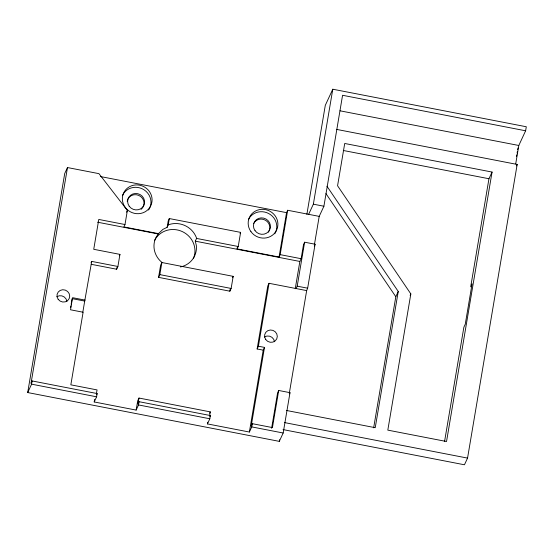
<?xml version="1.0" encoding="UTF-8"?>
<svg xmlns="http://www.w3.org/2000/svg" width="554" height="554" viewBox="0 0 554 554"><rect width="100%" height="100%" fill="white"/><g stroke="black" fill="none" stroke-linecap="round" stroke-linejoin="round"><path stroke-width="0.83" d="M515.719 163.845L518.8 145.48L525.621 130.792L526.3 126.755L332.781 89.215L325.295 105.336L306.874 214.343M271.612 428.29L277.596 392.862L278.704 390.473L289.998 392.668L283.177 433.006L279.299 441.365L27.7 392.557L64.714 173.527L67.484 167.55L98.937 173.651L127.378 210.416L124.989 224.536L123.881 226.925L158.437 233.629L162.959 229.349L167.128 227.334L168.236 224.945L169.316 218.553L240.609 232.382L238.227 246.502L237.119 248.891L279.057 257.021L280.165 254.632L287.664 210.264L319.201 216.379L323.91 206.227L342.573 95.281L525.621 130.792M67.484 167.55L31.024 383.333L32.132 380.944L97.137 393.555L96.59 396.809L94.201 401.955L136.139 410.085L138.528 404.939L139.075 401.698L210.368 415.542L209.821 418.776L207.438 423.907L249.376 432.037L251.758 426.912L252.305 423.678L272.436 427.584L278.704 390.473M27.7 392.557L31.585 384.171L32.132 380.944M70.621 307.512L70.898 305.898M71.168 304.284L72.124 298.641L84.707 301.078L91.694 261.398L117.905 266.481L119.948 254.383L93.737 249.3L98.778 219.446L124.989 224.536M82.795 312.373L84.707 301.078M94.201 401.955L94.63 399.42M91.265 264.313L116.631 269.23L116.901 267.617M96.41 393.679L97.047 389.912L70.836 384.829L83.107 312.227L70.524 309.783L72.567 297.685L85.15 300.123M136.139 410.085L137.711 400.805L138.985 398.042L210.285 411.871L209.647 415.645M158.569 277.367L160.612 265.262L161.886 262.52L233.186 276.349L231.136 288.447L229.862 291.196L158.569 277.367L159.843 274.618L161.886 262.52M167.128 227.334L168.208 220.942L169.316 218.553M138.985 398.042L137.967 404.088L139.075 401.698M207.438 423.907L207.729 422.217M229.862 291.196L230.27 288.772M237.119 248.891L237.534 246.398M257.132 348.978L258.406 346.229L264.493 347.393L263.219 350.149L257.132 348.978L267.762 286.051L269.036 283.302L306.66 290.601L307.65 288.191L315.081 244.224L304.631 242.195L303.516 244.584L301.134 258.704L299.859 261.453L295.247 288.745M258.406 346.229L269.036 283.302M249.376 432.037L263.219 350.149M279.057 257.021L286.55 212.653L287.664 210.264M264.493 347.393L251.204 426.054L252.305 423.678M296.085 288.551L297.2 286.162L304.631 242.195M308.64 214.336L313.356 204.177L332.781 89.215M279.299 441.365L279.569 439.751M289.292 393.382L306.66 290.601M314.367 244.951L319.201 216.379M373.659 427.833L395.812 296.729L398.25 291.473L326.929 186.186M398.25 291.473L375.231 427.695L286.508 410.479M410.833 293.911L387.814 430.133L446.531 441.517L492.063 172.059L344.713 143.472L337.566 185.763L410.833 293.911L410.147 295.4M444.578 441.393L463.878 327.192L465.263 324.201L472.077 283.863L470.692 286.854L488.96 178.748L492.063 172.059M516.536 156.512L516.827 154.808M517.111 153.105L517.401 151.401M517.692 149.698L517.976 147.994M283.039 429.592L464.446 464.785L467.548 458.096L517.173 164.434L336.721 129.421M289.5 393.873L289.998 392.668M314.333 246.031L315.081 244.224M91.057 262.776L91.694 261.398M126.547 212.21L127.378 210.416M119.311 255.754L119.948 254.383M116.631 269.23L117.905 266.481M161.775 262.277A21.426 20.387 24.9 0 1 155.84 237.694L158.437 233.629M96.583 394.753L97.137 393.555M180.479 266.959A21.426 20.387 24.9 0 0 196.351 245.554L195.292 241.163L196.566 238.421L196.351 237.541A21.426 20.387 24.9 0 0 168.956 224.599L168.236 224.945M240.055 233.573L240.609 232.382M232.548 277.72L233.186 276.349M209.647 413.249L210.285 411.871M209.814 416.726L210.368 415.542M516.48 165.93L517.173 164.434M339.99 110.8L518.8 145.48M343.307 150.48L488.96 178.748M313.356 204.177L323.91 206.227M100.371 176.532L286.55 212.653M196.566 238.421L238.227 246.502M280.165 254.632L301.134 258.704M97.504 222.196L158.271 233.982M195.292 241.163L299.859 261.453M297.2 286.162L307.65 288.191M159.843 274.618L231.136 288.447M284.458 422.577L467.548 458.096M31.585 384.171L96.59 396.809M138.528 404.939L209.821 418.776M251.758 426.912L283.177 433.006M325.939 193.588L395.812 296.729M253.628 223.636A8.573 8.158 24.9 0 1 265.525 220.27A8.573 8.158 24.9 0 1 268.399 232.181M264.438 336.998A6.426 6.115 24.9 0 1 274.5 341.749M127.171 201.261A8.573 8.158 24.9 0 1 138.708 195.368A8.573 8.158 24.9 0 1 142.586 207.778M142.143 208.332A8.573 8.158 24.9 0 1 141.104 209.322M248.365 219.696A15 14.272 24.9 0 1 268.732 213.553A15 14.272 24.9 0 1 274.777 233.816M149.338 208.761A15 14.272 24.9 0 1 148.555 210.042M122.552 195.292A15 14.272 24.9 0 1 142.219 188.796A15 14.272 24.9 0 1 149.677 208.103M56.84 296.722A6.426 6.115 24.9 0 1 66.909 301.48M154.684 240.242A21.426 20.387 24.9 0 1 182.432 231.641A21.426 20.387 24.9 0 1 193.401 258.531M265.761 339.581A6.426 6.115 24.9 0 0 276.744 338.909A6.426 6.115 24.9 0 0 270.297 330.004A6.426 6.115 24.9 0 0 265.761 339.581M58.17 299.312A6.426 6.115 24.9 0 0 69.153 298.641A6.426 6.115 24.9 0 0 62.699 289.735A6.426 6.115 24.9 0 0 58.17 299.312M255.034 230.658A8.573 8.158 24.9 0 0 269.68 229.765A8.573 8.158 24.9 0 0 261.072 217.888A8.573 8.158 24.9 0 0 255.034 230.658M129.22 206.247A8.573 8.158 24.9 0 0 143.86 205.354A8.573 8.158 24.9 0 0 135.259 193.484A8.573 8.158 24.9 0 0 129.22 206.247M250.969 231.683A15 14.272 24.9 0 0 276.598 230.118A15 14.272 24.9 0 0 261.543 209.336A15 14.272 24.9 0 0 250.969 231.683M125.156 207.279A15 14.272 24.9 0 0 150.785 205.714A15 14.272 24.9 0 0 135.73 184.932A15 14.272 24.9 0 0 125.156 207.279"/></g></svg>
